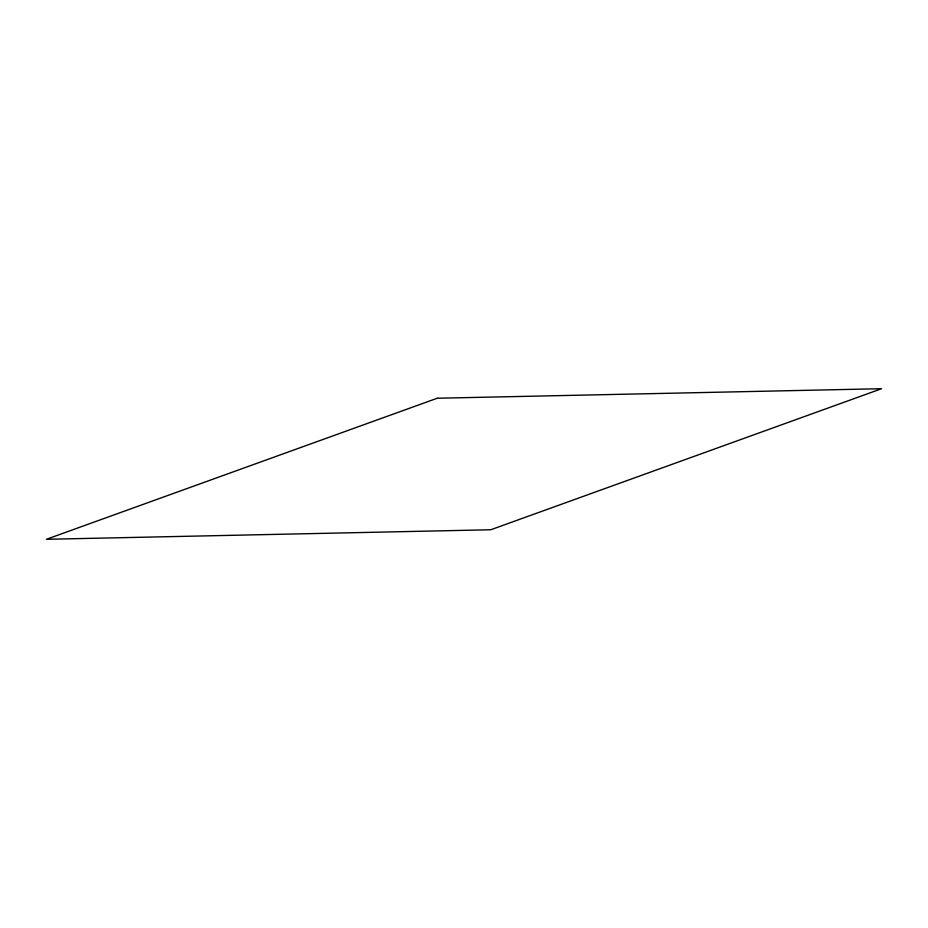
<?xml version="1.0" encoding="UTF-8"?>
<svg xmlns="http://www.w3.org/2000/svg" width="928" height="928" viewBox="0 0 928 928"><rect width="100%" height="100%" fill="white"/><g stroke="black" fill="none" stroke-linecap="round" stroke-linejoin="round"><path stroke-width="1.39" d="M437.216 398.24L46.4 539.296L490.784 529.76L881.6 388.704L437.216 398.24"/></g></svg>
